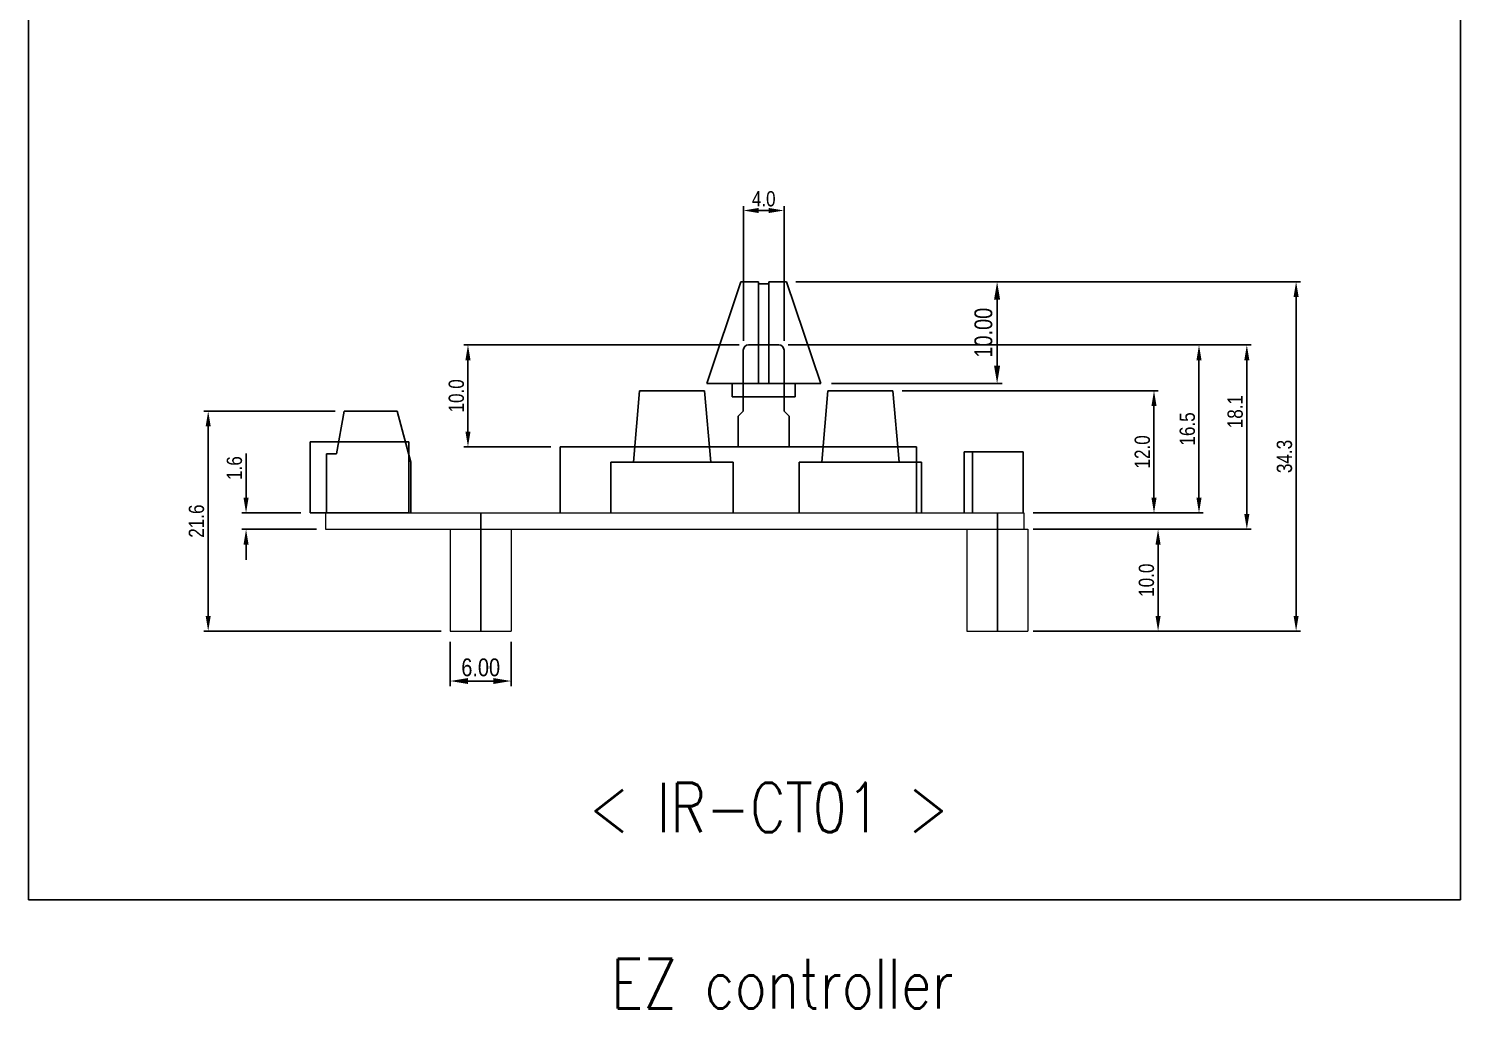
# Model space of a CAD drawing. Header units: millimetres. Extents: x 14045 to 14186, y 4775 to 4972.
# Drawn here: x 14044.9 to 14185.6, y 4775.3 to 4871.5 of the extents above; entities that cross this region are included whole.
import ezdxf

# ---------------------------------------------------------------- set-up
doc = ezdxf.new("R2010")
doc.units = ezdxf.units.MM
doc.header["$LTSCALE"] = 0.5
doc.linetypes.add('HIDDEN', pattern=[1.905, 1.27, -0.635])
for name, color, linetype in [('4', 2, 'HIDDEN'), ('PART_TOP_2DLINE_00', 4, 'Continuous'), ('PART_TOP_2DLINE_01', 4, 'Continuous')]:
    doc.layers.add(name, color=color, linetype=linetype)
doc.styles.add('STYLE2', font='romans.shx', dxfattribs={"width": 0.8})
doc.styles.add('USER2', font='ARIALUNI.TTF', dxfattribs={"width": 0.8})
doc.dimstyles.new('BASE60', dxfattribs={"dimscale": 0.6, "dimtxt": 2.5, "dimasz": 2.5, "dimexe": 0.7, "dimexo": 1.5, "dimtad": 1, "dimzin": 1, "dimdsep": 46, "dimtxsty": 'USER2', "dimcen": 0, "dimclrd": 6, "dimclre": 6, "dimclrt": 3, "dimadec": 0, "dimazin": 0, "dimtfac": 1, "dimtofl": 0, "dimtmove": 0, "dimatfit": 3, "dimfxl": 1, "dimtolj": 1, "dimtzin": 0, "dimlwe": -1, "dimarcsym": 0})
doc.dimstyles.new('BASE70', dxfattribs={"dimscale": 0.7, "dimtxt": 2.5, "dimasz": 2.5, "dimexe": 0.7, "dimexo": 1.5, "dimtad": 1, "dimzin": 1, "dimdsep": 46, "dimtxsty": 'USER2', "dimcen": 0, "dimclrd": 6, "dimclre": 6, "dimclrt": 3, "dimadec": 0, "dimazin": 0, "dimtfac": 1, "dimtofl": 0, "dimtmove": 0, "dimatfit": 3, "dimfxl": 1, "dimtolj": 1, "dimtzin": 0, "dimlwe": -1, "dimarcsym": 0})

# ---------------------------------------------------------------- blocks, each defined once
blk = doc.blocks.new('*D13')
at = {"layer": '4', "color": 6, "linetype": 'ByBlock', "transparency": 16777216}
for p, q in [((14144.01, 4822.31), (14156.31, 4822.31)), ((14144.01, 4812.31), (14156.31, 4812.31))]:
    blk.add_line(p, q, dxfattribs=at)
at = {"layer": '4', "color": 6, "linetype": 'ByBlock', "lineweight": -2, "transparency": 16777216}
blk.add_line((14155.89, 4820.81), (14155.89, 4813.81), dxfattribs=at)
at = {"layer": '4', "color": 6, "linetype": 'ByBlock', "transparency": 16777216}
for points in [[(14155.64, 4820.81), (14156.14, 4820.81), (14155.89, 4822.31)], [(14155.64, 4813.81), (14156.14, 4813.81), (14155.89, 4812.31)]]:
    blk.add_solid(points, dxfattribs=at)
at = {"layer": 'Defpoints', "color": 0, "linetype": 'ByBlock', "transparency": 16777216}
for p in [(14143.11, 4822.31), (14143.11, 4812.31), (14155.89, 4812.31)]:
    blk.add_point(p, dxfattribs=at)
at = {"layer": '4', "color": 3, "linetype": 'ByBlock', "transparency": 16777216, "insert": (14154.75, 4817.31), "char_height": 1.5, "attachment_point": 5, "rotation": 90, "style": 'USER2'}
blk.add_mtext('\\A1;10.0', dxfattribs=at)
blk = doc.blocks.new('*D14')
at = {"layer": '4', "color": 6, "linetype": 'ByBlock', "transparency": 16777216}
for p, q in [((14130.75, 4835.91), (14155.91, 4835.91)), ((14143.61, 4823.91), (14155.91, 4823.91))]:
    blk.add_line(p, q, dxfattribs=at)
at = {"layer": '4', "color": 6, "linetype": 'ByBlock', "lineweight": -2, "transparency": 16777216}
blk.add_line((14155.49, 4825.41), (14155.49, 4834.41), dxfattribs=at)
at = {"layer": '4', "color": 6, "linetype": 'ByBlock', "transparency": 16777216}
for points in [[(14155.24, 4834.41), (14155.74, 4834.41), (14155.49, 4835.91)], [(14155.24, 4825.41), (14155.74, 4825.41), (14155.49, 4823.91)]]:
    blk.add_solid(points, dxfattribs=at)
at = {"layer": 'Defpoints', "color": 0, "linetype": 'ByBlock', "transparency": 16777216}
for p in [(14129.85, 4835.91), (14155.49, 4835.91), (14142.71, 4823.91)]:
    blk.add_point(p, dxfattribs=at)
at = {"layer": '4', "color": 3, "linetype": 'ByBlock', "transparency": 16777216, "insert": (14154.35, 4829.91), "char_height": 1.5, "attachment_point": 5, "rotation": 90, "style": 'USER2'}
blk.add_mtext('\\A1;12.0', dxfattribs=at)
blk = doc.blocks.new('*D15')
at = {"layer": '4', "color": 6, "linetype": 'ByBlock', "transparency": 16777216}
for p, q in [((14119.55, 4840.41), (14160.33, 4840.41)), ((14143.61, 4823.91), (14160.33, 4823.91))]:
    blk.add_line(p, q, dxfattribs=at)
at = {"layer": '4', "color": 6, "linetype": 'ByBlock', "lineweight": -2, "transparency": 16777216}
blk.add_line((14159.91, 4825.41), (14159.91, 4838.91), dxfattribs=at)
at = {"layer": '4', "color": 6, "linetype": 'ByBlock', "transparency": 16777216}
for points in [[(14159.66, 4838.91), (14160.16, 4838.91), (14159.91, 4840.41)], [(14159.66, 4825.41), (14160.16, 4825.41), (14159.91, 4823.91)]]:
    blk.add_solid(points, dxfattribs=at)
at = {"layer": 'Defpoints', "color": 0, "linetype": 'ByBlock', "transparency": 16777216}
for p in [(14118.65, 4840.41), (14159.91, 4840.41), (14142.71, 4823.91)]:
    blk.add_point(p, dxfattribs=at)
at = {"layer": '4', "color": 3, "linetype": 'ByBlock', "transparency": 16777216, "insert": (14158.77, 4832.16), "char_height": 1.5, "attachment_point": 5, "rotation": 90, "style": 'USER2'}
blk.add_mtext('\\A1;16.5', dxfattribs=at)
blk = doc.blocks.new('*D16')
at = {"layer": '4', "color": 6, "linetype": 'ByBlock', "transparency": 16777216}
for p, q in [((14075.04, 4833.91), (14062.16, 4833.91)), ((14085.45, 4812.31), (14062.16, 4812.31))]:
    blk.add_line(p, q, dxfattribs=at)
at = {"layer": '4', "color": 6, "linetype": 'ByBlock', "lineweight": -2, "transparency": 16777216}
blk.add_line((14062.58, 4813.81), (14062.58, 4832.41), dxfattribs=at)
at = {"layer": '4', "color": 6, "linetype": 'ByBlock', "transparency": 16777216}
for points in [[(14062.33, 4832.41), (14062.83, 4832.41), (14062.58, 4833.91)], [(14062.33, 4813.81), (14062.83, 4813.81), (14062.58, 4812.31)]]:
    blk.add_solid(points, dxfattribs=at)
at = {"layer": 'Defpoints', "color": 0, "linetype": 'ByBlock', "transparency": 16777216}
for p in [(14062.58, 4833.91), (14075.94, 4833.91), (14086.35, 4812.31)]:
    blk.add_point(p, dxfattribs=at)
at = {"layer": '4', "color": 3, "linetype": 'ByBlock', "transparency": 16777216, "insert": (14061.43, 4823.11), "char_height": 1.5, "attachment_point": 5, "rotation": 90, "style": 'USER2'}
blk.add_mtext('\\A1;21.6', dxfattribs=at)
blk = doc.blocks.new('*D17')
at = {"layer": '4', "color": 6, "linetype": 'ByBlock', "lineweight": -2, "transparency": 16777216}
for p, q in [((14066.3, 4825.41), (14066.3, 4829.74)), ((14066.3, 4820.81), (14066.3, 4819.31))]:
    blk.add_line(p, q, dxfattribs=at)
at = {"layer": '4', "color": 6, "linetype": 'ByBlock', "transparency": 16777216}
for p, q in [((14071.69, 4823.91), (14065.88, 4823.91)), ((14073.21, 4822.31), (14065.88, 4822.31))]:
    blk.add_line(p, q, dxfattribs=at)
for points in [[(14066.05, 4825.41), (14066.55, 4825.41), (14066.3, 4823.91)], [(14066.05, 4820.81), (14066.55, 4820.81), (14066.3, 4822.31)]]:
    blk.add_solid(points, dxfattribs=at)
at = {"layer": 'Defpoints', "color": 0, "linetype": 'ByBlock', "transparency": 16777216}
for p in [(14066.3, 4823.91), (14072.59, 4823.91), (14074.11, 4822.31)]:
    blk.add_point(p, dxfattribs=at)
at = {"layer": '4', "color": 3, "linetype": 'ByBlock', "transparency": 16777216, "insert": (14065.16, 4828.32), "char_height": 1.5, "attachment_point": 5, "rotation": 90, "style": 'USER2'}
blk.add_mtext('\\A1;1.6', dxfattribs=at)
blk = doc.blocks.new('*D18')
at = {"layer": '4', "color": 6, "linetype": 'ByBlock', "transparency": 16777216}
for p, q in [((14114.75, 4840.41), (14087.68, 4840.41)), ((14096.25, 4830.41), (14087.68, 4830.41))]:
    blk.add_line(p, q, dxfattribs=at)
at = {"layer": '4', "color": 6, "linetype": 'ByBlock', "lineweight": -2, "transparency": 16777216}
blk.add_line((14088.1, 4831.91), (14088.1, 4838.91), dxfattribs=at)
at = {"layer": '4', "color": 6, "linetype": 'ByBlock', "transparency": 16777216}
for points in [[(14087.85, 4838.91), (14088.35, 4838.91), (14088.1, 4840.41)], [(14087.85, 4831.91), (14088.35, 4831.91), (14088.1, 4830.41)]]:
    blk.add_solid(points, dxfattribs=at)
at = {"layer": 'Defpoints', "color": 0, "linetype": 'ByBlock', "transparency": 16777216}
for p in [(14088.1, 4840.41), (14115.65, 4840.41), (14097.15, 4830.41)]:
    blk.add_point(p, dxfattribs=at)
at = {"layer": '4', "color": 3, "linetype": 'ByBlock', "transparency": 16777216, "insert": (14086.96, 4835.41), "char_height": 1.5, "attachment_point": 5, "rotation": 90, "style": 'USER2'}
blk.add_mtext('\\A1;10.0', dxfattribs=at)
blk = doc.blocks.new('*D19')
at = {"layer": '4', "color": 6, "linetype": 'ByBlock', "transparency": 16777216}
for p, q in [((14115.15, 4840.81), (14115.15, 4854.03)), ((14119.15, 4840.81), (14119.15, 4854.03))]:
    blk.add_line(p, q, dxfattribs=at)
at = {"layer": '4', "color": 6, "linetype": 'ByBlock', "lineweight": -2, "transparency": 16777216}
blk.add_line((14116.65, 4853.61), (14117.65, 4853.61), dxfattribs=at)
at = {"layer": '4', "color": 6, "linetype": 'ByBlock', "transparency": 16777216}
for points in [[(14116.65, 4853.86), (14116.65, 4853.36), (14115.15, 4853.61)], [(14117.65, 4853.86), (14117.65, 4853.36), (14119.15, 4853.61)]]:
    blk.add_solid(points, dxfattribs=at)
at = {"layer": 'Defpoints', "color": 0, "linetype": 'ByBlock', "transparency": 16777216}
for p in [(14119.15, 4853.61), (14115.15, 4839.91), (14119.15, 4839.91)]:
    blk.add_point(p, dxfattribs=at)
at = {"layer": '4', "color": 3, "linetype": 'ByBlock', "transparency": 16777216, "insert": (14117.15, 4854.75), "char_height": 1.5, "attachment_point": 5, "style": 'USER2'}
blk.add_mtext('\\A1;4.0', dxfattribs=at)
blk = doc.blocks.new('*D20')
at = {"layer": '4', "color": 6, "linetype": 'ByBlock', "transparency": 16777216}
for p, q in [((14119.55, 4840.41), (14165.03, 4840.41)), ((14143.61, 4822.31), (14165.03, 4822.31))]:
    blk.add_line(p, q, dxfattribs=at)
at = {"layer": '4', "color": 6, "linetype": 'ByBlock', "lineweight": -2, "transparency": 16777216}
blk.add_line((14164.61, 4838.91), (14164.61, 4823.81), dxfattribs=at)
at = {"layer": '4', "color": 6, "linetype": 'ByBlock', "transparency": 16777216}
for points in [[(14164.36, 4838.91), (14164.86, 4838.91), (14164.61, 4840.41)], [(14164.36, 4823.81), (14164.86, 4823.81), (14164.61, 4822.31)]]:
    blk.add_solid(points, dxfattribs=at)
at = {"layer": 'Defpoints', "color": 0, "linetype": 'ByBlock', "transparency": 16777216}
for p in [(14118.65, 4840.41), (14142.71, 4822.31), (14164.61, 4822.31)]:
    blk.add_point(p, dxfattribs=at)
at = {"layer": '4', "color": 3, "linetype": 'ByBlock', "transparency": 16777216, "insert": (14163.47, 4833.86), "char_height": 1.5, "attachment_point": 5, "rotation": 90, "style": 'USER2'}
blk.add_mtext('\\A1;18.1', dxfattribs=at)
blk = doc.blocks.new('*D26')
at = {"layer": '4', "color": 6, "linetype": 'ByBlock', "transparency": 16777216}
for p, q in [((14120.3, 4846.61), (14169.87, 4846.61)), ((14143.61, 4812.31), (14169.87, 4812.31))]:
    blk.add_line(p, q, dxfattribs=at)
at = {"layer": '4', "color": 6, "linetype": 'ByBlock', "lineweight": -2, "transparency": 16777216}
blk.add_line((14169.45, 4813.81), (14169.45, 4845.11), dxfattribs=at)
at = {"layer": '4', "color": 6, "linetype": 'ByBlock', "transparency": 16777216}
for points in [[(14169.2, 4845.11), (14169.7, 4845.11), (14169.45, 4846.61)], [(14169.2, 4813.81), (14169.7, 4813.81), (14169.45, 4812.31)]]:
    blk.add_solid(points, dxfattribs=at)
at = {"layer": 'Defpoints', "color": 0, "linetype": 'ByBlock', "transparency": 16777216}
for p in [(14119.4, 4846.61), (14169.45, 4846.61), (14142.71, 4812.31)]:
    blk.add_point(p, dxfattribs=at)
at = {"layer": '4', "color": 3, "linetype": 'ByBlock', "transparency": 16777216, "insert": (14168.31, 4829.46), "char_height": 1.5, "attachment_point": 5, "rotation": 90, "style": 'USER2'}
blk.add_mtext('\\A1;34.3', dxfattribs=at)
blk = doc.blocks.new('*D30')
at = {"layer": '4', "color": 6, "linetype": 'ByBlock', "transparency": 16777216}
for p, q in [((14120.45, 4846.61), (14140.57, 4846.61)), ((14123.8, 4836.61), (14140.57, 4836.61))]:
    blk.add_line(p, q, dxfattribs=at)
at = {"layer": '4', "color": 6, "linetype": 'ByBlock', "lineweight": -2, "transparency": 16777216}
blk.add_line((14140.08, 4838.36), (14140.08, 4844.86), dxfattribs=at)
at = {"layer": '4', "color": 6, "linetype": 'ByBlock', "transparency": 16777216}
for points in [[(14139.78, 4844.86), (14140.37, 4844.86), (14140.08, 4846.61)], [(14139.78, 4838.36), (14140.37, 4838.36), (14140.08, 4836.61)]]:
    blk.add_solid(points, dxfattribs=at)
at = {"layer": 'Defpoints', "color": 0, "linetype": 'ByBlock', "transparency": 16777216}
for p in [(14119.4, 4846.61), (14140.08, 4846.61), (14122.75, 4836.61)]:
    blk.add_point(p, dxfattribs=at)
at = {"layer": '4', "color": 3, "linetype": 'ByBlock', "transparency": 16777216, "insert": (14138.74, 4841.61), "char_height": 1.75, "attachment_point": 5, "rotation": 90, "style": 'USER2'}
blk.add_mtext('\\A1;10.00', dxfattribs=at)
blk = doc.blocks.new('*D36')
at = {"layer": '4', "color": 6, "linetype": 'ByBlock', "transparency": 16777216}
for p, q in [((14086.35, 4811.26), (14086.35, 4806.92)), ((14092.35, 4811.26), (14092.35, 4806.92))]:
    blk.add_line(p, q, dxfattribs=at)
at = {"layer": '4', "color": 6, "linetype": 'ByBlock', "lineweight": -2, "transparency": 16777216}
blk.add_line((14088.1, 4807.41), (14090.6, 4807.41), dxfattribs=at)
at = {"layer": '4', "color": 6, "linetype": 'ByBlock', "transparency": 16777216}
for points in [[(14088.1, 4807.7), (14088.1, 4807.12), (14086.35, 4807.41)], [(14090.6, 4807.7), (14090.6, 4807.12), (14092.35, 4807.41)]]:
    blk.add_solid(points, dxfattribs=at)
at = {"layer": 'Defpoints', "color": 0, "linetype": 'ByBlock', "transparency": 16777216}
for p in [(14086.35, 4812.31), (14092.35, 4812.31), (14092.35, 4807.41)]:
    blk.add_point(p, dxfattribs=at)
at = {"layer": '4', "color": 3, "linetype": 'ByBlock', "transparency": 16777216, "insert": (14089.35, 4808.74), "char_height": 1.75, "attachment_point": 5, "style": 'USER2'}
blk.add_mtext('\\A1;6.00', dxfattribs=at)

msp = doc.modelspace()

# ---------------------------------------------------------------- linework, layer by layer
at = {"color": 7, "linetype": 'Continuous', "lineweight": 25}
for p, q in [((14114.898, 4846.612), (14111.548, 4836.612)), ((14116.648, 4846.612), (14114.898, 4846.612)), ((14116.648, 4836.612), (14116.648, 4846.612)), ((14116.648, 4846.412), (14117.648, 4846.412)), ((14117.648, 4846.612), (14117.648, 4836.612)), ((14119.398, 4846.612), (14117.648, 4846.612)), ((14122.748, 4836.612), (14119.398, 4846.612)), ((14111.548, 4836.612), (14116.648, 4836.612)), ((14114.048, 4836.612), (14114.048, 4835.312)), ((14117.648, 4836.612), (14116.648, 4836.612)), ((14117.648, 4836.612), (14122.748, 4836.612)), ((14120.248, 4836.612), (14120.248, 4835.312)), ((14120.248, 4835.312), (14114.048, 4835.312))]:
    msp.add_line(p, q, dxfattribs=at)
at = {"color": 7, "linetype": 'Continuous', "lineweight": 15}
for p, q in [((14074.108, 4823.912), (14074.108, 4822.312)), ((14074.108, 4823.912), (14142.708, 4823.912)), ((14140.108, 4823.912), (14140.108, 4822.312)), ((14142.708, 4823.912), (14142.708, 4822.312)), ((14074.108, 4822.312), (14143.108, 4822.312)), ((14086.348, 4822.312), (14086.348, 4812.312)), ((14092.348, 4822.312), (14092.348, 4812.312)), ((14137.108, 4822.312), (14137.108, 4812.312)), ((14143.108, 4822.312), (14143.108, 4812.312)), ((14086.348, 4812.312), (14092.348, 4812.312)), ((14137.108, 4812.312), (14143.108, 4812.312))]:
    msp.add_line(p, q, dxfattribs=at)
at = {"layer": '4', "color": 6, "linetype": 'ByBlock'}
for p, q in [((14104.948, 4835.912), (14104.348, 4828.912)), ((14104.948, 4835.912), (14111.348, 4835.912)), ((14111.348, 4835.912), (14111.948, 4828.912)), ((14123.448, 4835.912), (14122.848, 4828.912)), ((14123.448, 4835.912), (14129.848, 4835.912)), ((14129.848, 4835.912), (14130.448, 4828.912)), ((14114.648, 4830.412), (14119.648, 4830.412)), ((14102.148, 4828.912), (14114.148, 4828.912)), ((14102.148, 4823.912), (14102.148, 4828.912)), ((14114.148, 4828.912), (14114.148, 4823.912)), ((14120.648, 4828.912), (14132.648, 4828.912)), ((14120.648, 4823.912), (14120.648, 4828.912)), ((14132.648, 4828.912), (14132.648, 4823.912)), ((14089.348, 4823.912), (14089.348, 4812.312)), ((14140.108, 4823.912), (14140.108, 4812.312))]:
    msp.add_line(p, q, dxfattribs=at)
msp.add_lwpolyline([(14044.941, 4972.42), (14185.586, 4972.42), (14185.586, 4785.937), (14044.941, 4785.937)], close=True, dxfattribs=at)
at = {"layer": 'PART_TOP_2DLINE_00'}
for p, q in [((14136.828, 4829.912), (14142.648, 4829.912)), ((14136.828, 4829.912), (14136.828, 4823.912)), ((14137.648, 4823.912), (14137.648, 4829.912)), ((14142.648, 4829.912), (14142.648, 4823.912))]:
    msp.add_line(p, q, dxfattribs=at)
at = {"layer": 'PART_TOP_2DLINE_01'}
for p, q in [((14115.148, 4839.912), (14115.148, 4833.912)), ((14115.648, 4840.412), (14118.648, 4840.412)), ((14119.148, 4839.912), (14119.148, 4833.912)), ((14075.939, 4833.912), (14075.198, 4829.712)), ((14075.939, 4833.912), (14081.158, 4833.912)), ((14081.158, 4833.912), (14082.498, 4828.912)), ((14114.648, 4833.412), (14115.148, 4833.912)), ((14114.648, 4833.412), (14114.648, 4830.412)), ((14119.648, 4833.412), (14119.148, 4833.912)), ((14119.648, 4833.412), (14119.648, 4830.412)), ((14072.588, 4830.912), (14082.288, 4830.912)), ((14072.588, 4830.912), (14072.588, 4823.912)), ((14082.288, 4830.912), (14082.288, 4823.912)), ((14097.148, 4830.412), (14132.148, 4830.412)), ((14097.148, 4830.412), (14097.148, 4823.912)), ((14132.148, 4830.412), (14132.148, 4823.912)), ((14074.198, 4829.712), (14075.198, 4829.712)), ((14074.198, 4829.712), (14074.198, 4823.912)), ((14082.498, 4828.912), (14082.498, 4823.912)), ((14082.288, 4823.912), (14072.588, 4823.912))]:
    msp.add_line(p, q, dxfattribs=at)
for centre, start, end in [((14115.648, 4839.912), 90, 180), ((14118.648, 4839.912), 0, 90)]:
    msp.add_arc(centre, 0.5, start, end, dxfattribs=at)

# ---------------------------------------------------------------- texts
at = {"color": 2, "char_height": 4.86, "attachment_point": 3, "style": 'STYLE2'}
for s, insert in [(' < IR-CT01 >', (14135.3, 4797.422)), ('EZ controller', (14135.81, 4780.132))]:
    msp.add_mtext(s, dxfattribs=dict(at, insert=insert))

# ---------------------------------------------------------------- dimensions: what is measured, and where the dimension line sits
at = {"layer": '4', "color": 6, "linetype": 'ByBlock'}
for base, p1, p2, dimstyle, override, picture, middle in [((14119.148, 4853.607), (14115.148, 4839.912), (14119.148, 4839.912), 'BASE60', {"dimdec": 1, "dimarcsym": 1}, '*D19', (14117.148, 4854.748)), ((14092.348, 4807.409), (14086.348, 4812.312), (14092.348, 4812.312), 'BASE70', {"dimarcsym": 1}, '*D36', (14089.348, 4808.741))]:
    dim = msp.add_linear_dim(base=base, p1=p1, p2=p2, dimstyle=dimstyle, override=override, dxfattribs=at)
    dim.commit()
    dim.dimension.update_dxf_attribs({"geometry": picture, "text_midpoint": middle})
for base, p1, p2, dimstyle, override, picture, middle in [((14169.451, 4846.612), (14142.708, 4812.312), (14119.398, 4846.612), 'BASE60', {"dimdec": 1, "dimarcsym": 1}, '*D26', (14168.31, 4829.462)), ((14140.076, 4846.612), (14122.748, 4836.612), (14119.398, 4846.612), 'BASE70', {"dimarcsym": 1}, '*D30', (14138.745, 4841.612)), ((14088.101, 4840.412), (14097.148, 4830.412), (14115.648, 4840.412), 'BASE60', {"dimdec": 1, "dimarcsym": 1}, '*D18', (14086.96, 4835.412)), ((14159.911, 4840.412), (14142.708, 4823.912), (14118.648, 4840.412), 'BASE60', {"dimdec": 1, "dimarcsym": 1}, '*D15', (14158.769, 4832.162)), ((14155.495, 4835.912), (14142.708, 4823.912), (14129.848, 4835.912), 'BASE60', {"dimdec": 1, "dimarcsym": 1}, '*D14', (14154.353, 4829.912)), ((14062.576, 4833.912), (14086.348, 4812.312), (14075.939, 4833.912), 'BASE60', {"dimdec": 1, "dimarcsym": 1}, '*D16', (14061.434, 4823.112)), ((14066.298, 4823.912), (14074.108, 4822.312), (14072.588, 4823.912), 'BASE60', {"dimdec": 1, "dimarcsym": 1}, '*D17', (14065.157, 4828.324)), ((14155.895, 4812.312), (14143.108, 4822.312), (14143.108, 4812.312), 'BASE60', {"dimdec": 1, "dimarcsym": 1}, '*D13', (14154.753, 4817.312))]:
    dim = msp.add_linear_dim(base=base, p1=p1, p2=p2, angle=90, dimstyle=dimstyle, override=override, dxfattribs=at)
    dim.commit()
    dim.dimension.update_dxf_attribs({"geometry": picture, "text_midpoint": middle})
dim = msp.add_linear_dim(base=(14164.611, 4822.312), p1=(14118.648, 4840.412), p2=(14142.708, 4822.312), angle=90, dimstyle='BASE60', override={"dimdec": 1, "dimarcsym": 1}, dxfattribs=at)
dim.commit()
dim.dimension.update_dxf_attribs({"geometry": '*D20', "text_midpoint": (14164.611, 4833.862), "dimtype": 128})

doc.saveas('drawing.dxf')
